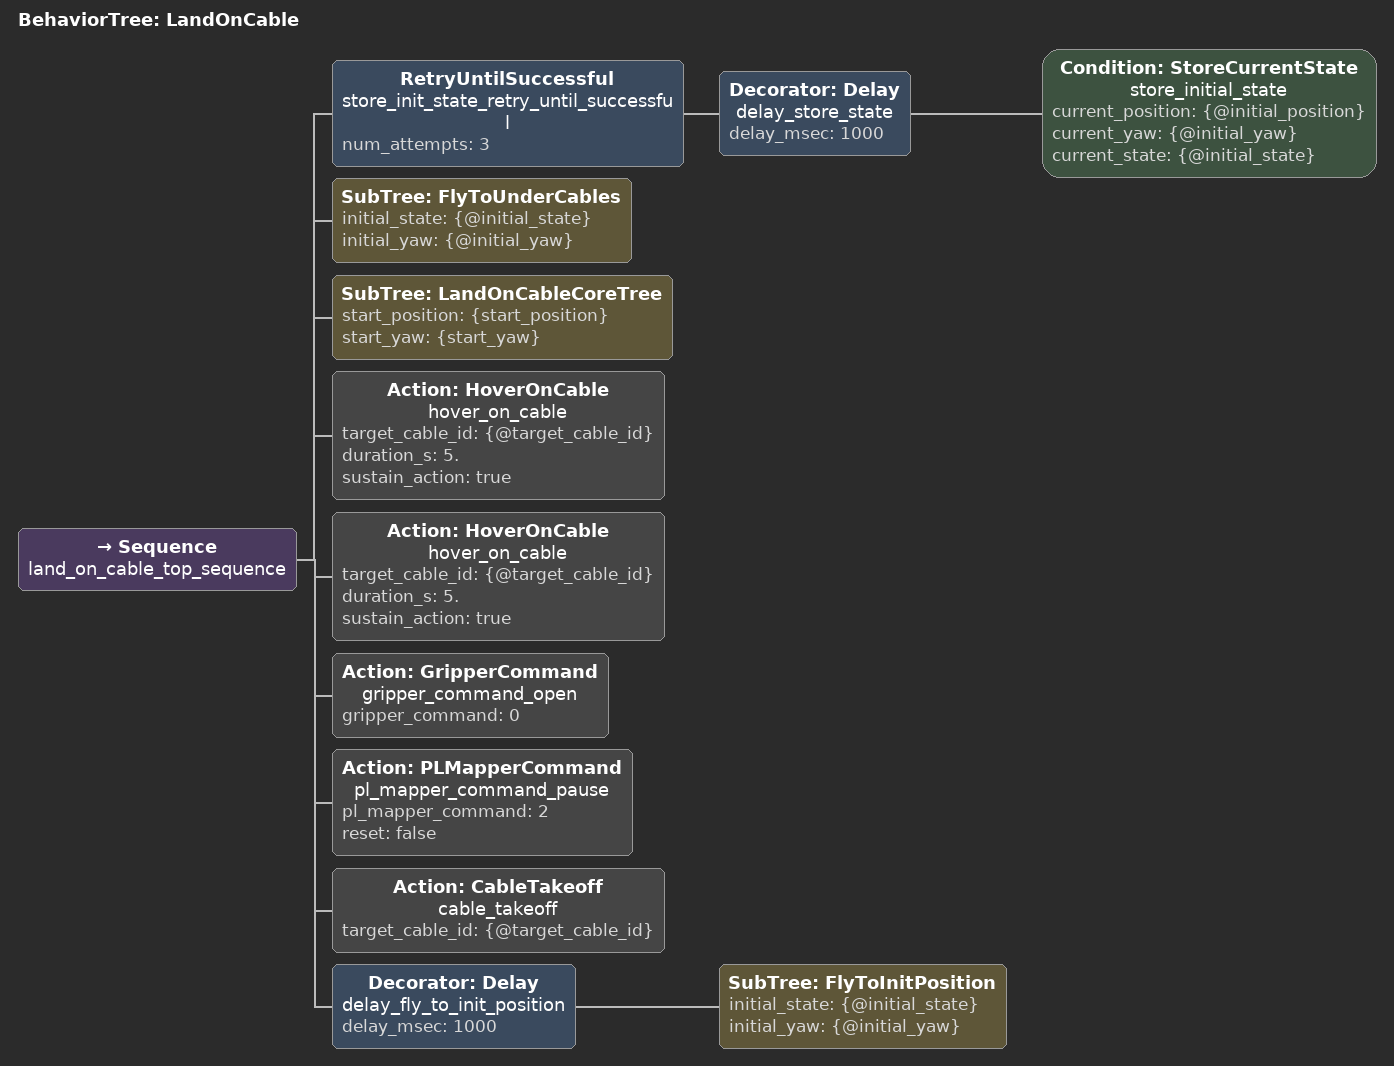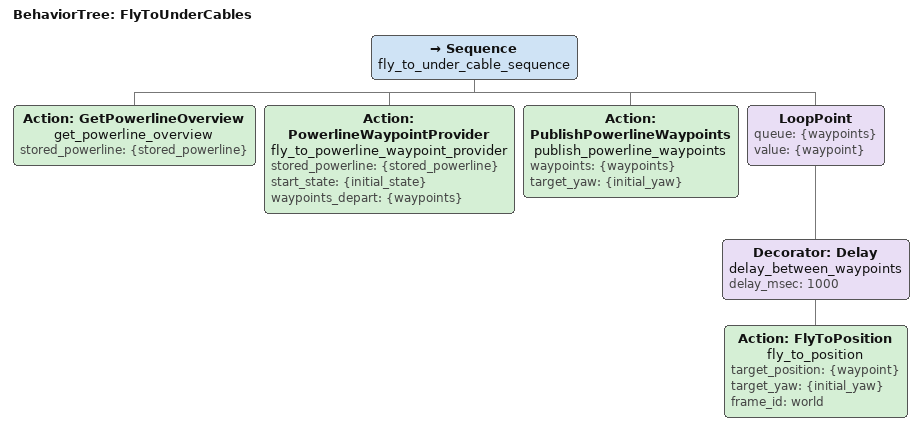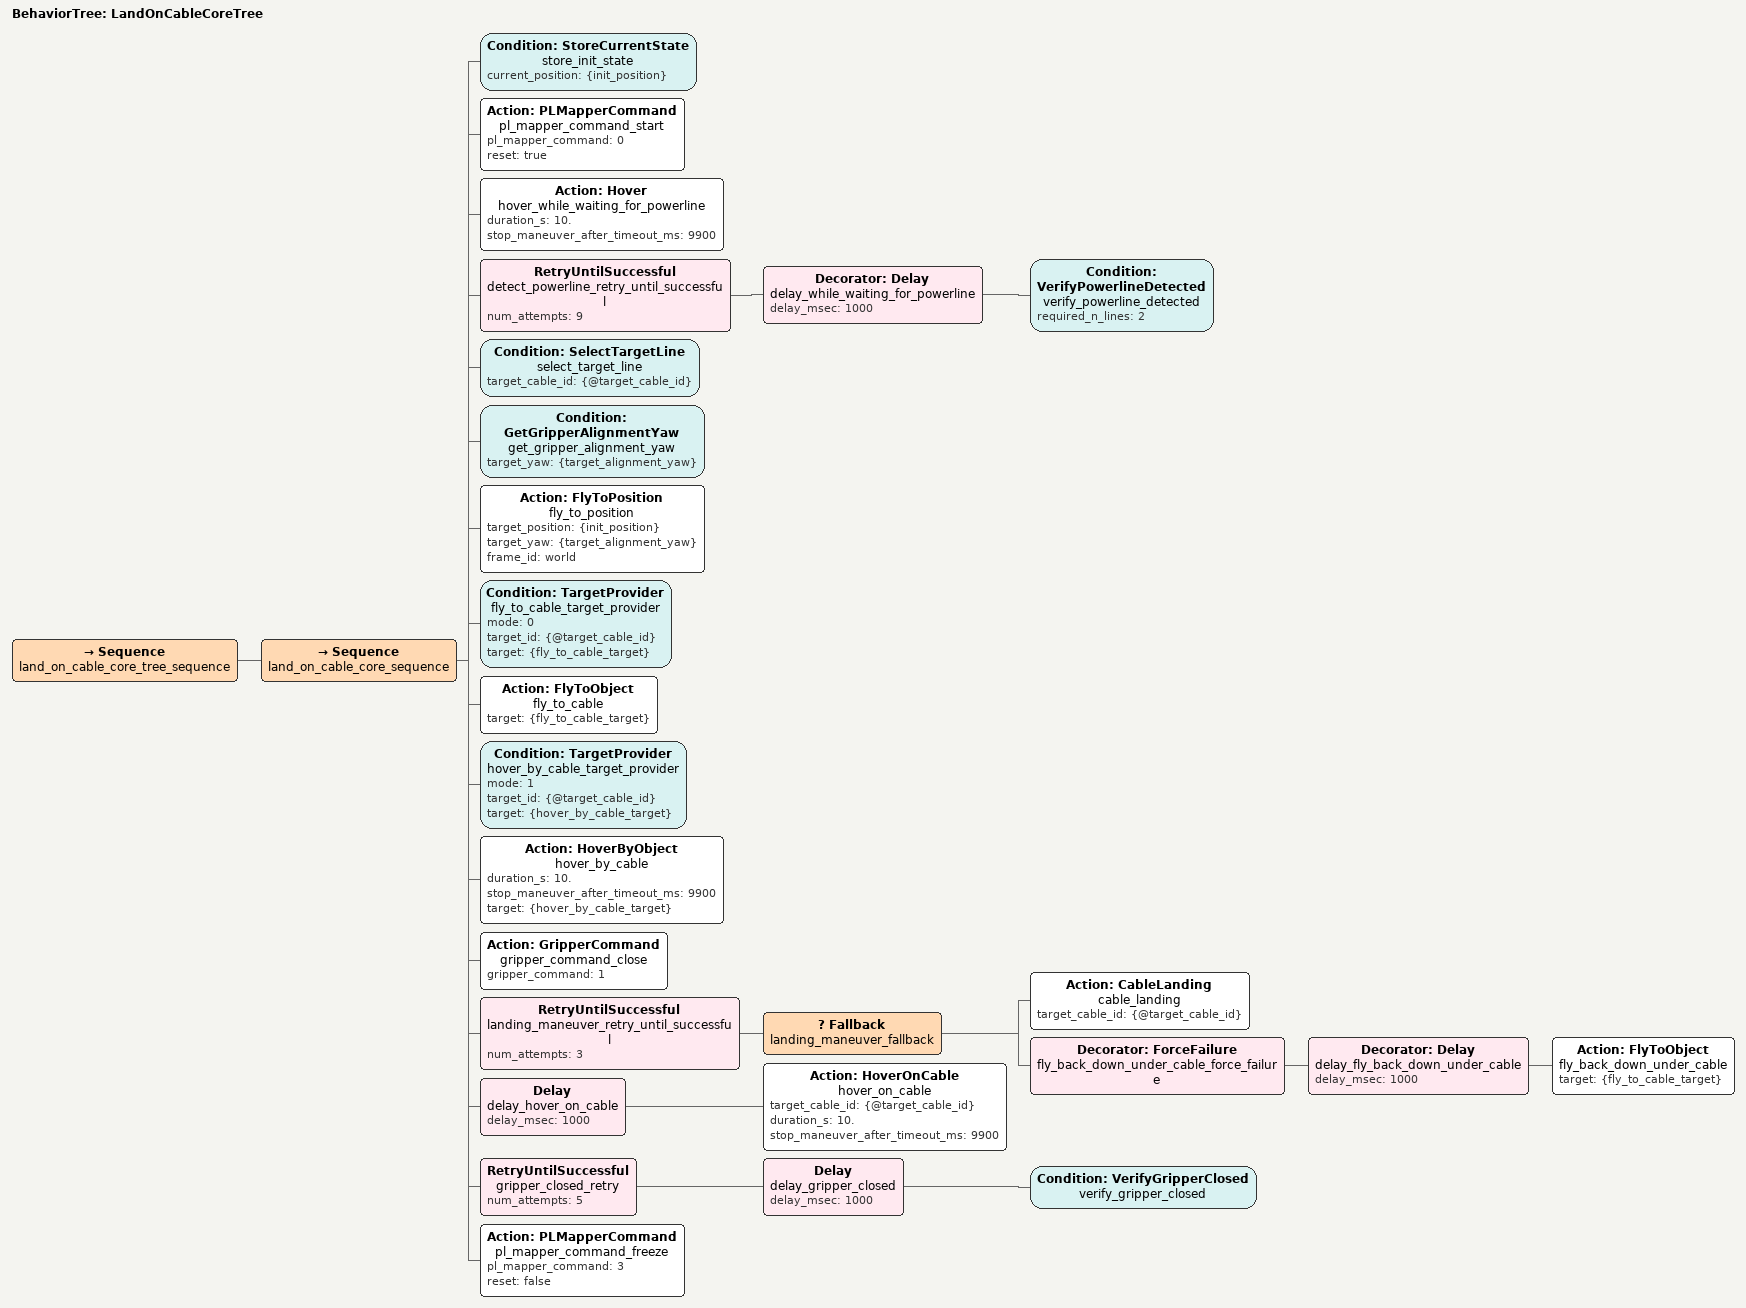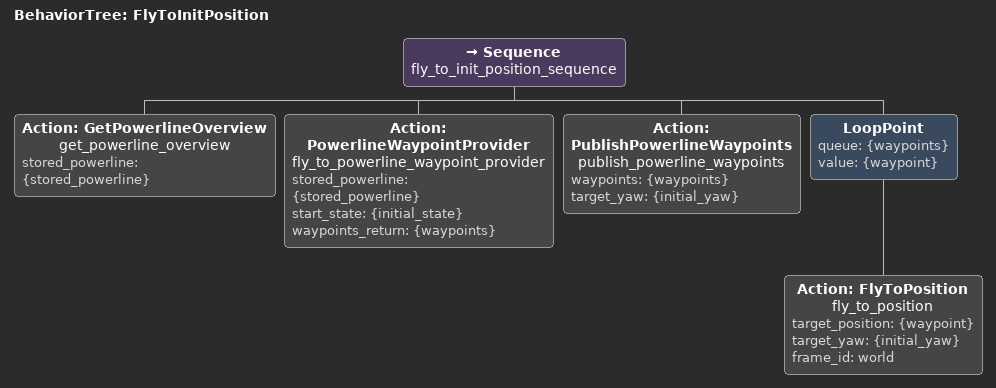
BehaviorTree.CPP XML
<root BTCPP_format="4" main_tree_to_execute="LandOnCable">
     <BehaviorTree ID="LandOnCable">
        <Sequence name="land_on_cable_top_sequence">

            <RetryUntilSuccessful name="store_init_state_retry_until_successful" num_attempts="3">
                <Decorator ID="Delay" name="delay_store_state" delay_msec="1000">
                    <Condition
                        ID="StoreCurrentState"
                        name="store_initial_state"
                        current_position="{@initial_position}"
                        current_yaw="{@initial_yaw}"
                        current_state="{@initial_state}"
                    />
                </Decorator>
            </RetryUntilSuccessful>

            <SubTree
                ID="FlyToUnderCables"
                initial_state="{@initial_state}"
                initial_yaw="{@initial_yaw}"
            />

            <SubTree
                ID="LandOnCableCoreTree"
                start_position="{start_position}"
                start_yaw="{start_yaw}"
            />

		            <Action ID="HoverOnCable" name="hover_on_cable"
                  target_cable_id="{@target_cable_id}"
                  duration_s="5."
                  sustain_action="true"
            />

            <Action ID="HoverOnCable" name="hover_on_cable"
                  target_cable_id="{@target_cable_id}"
                  duration_s="5."
                  sustain_action="true"
            />

            <Action
                  ID="GripperCommand"
                  name="gripper_command_open"
                  gripper_command="0"
            />

            <Action
                ID="PLMapperCommand"
                name="pl_mapper_command_pause"
                pl_mapper_command="2"
                reset="false"
            />

            <Action
               ID="CableTakeoff"
               name="cable_takeoff"
               target_cable_id="{@target_cable_id}"
            />

            <Decorator ID="Delay" name="delay_fly_to_init_position" delay_msec="1000">
                <SubTree
                    ID="FlyToInitPosition"
                    initial_state="{@initial_state}"
                    initial_yaw="{@initial_yaw}"
                />
            </Decorator>

        </Sequence>
     </BehaviorTree>

     <BehaviorTree ID="FlyToUnderCables">
        <Sequence name="fly_to_under_cable_sequence">
            <Action
                ID="GetPowerlineOverview"
                name="get_powerline_overview"
                stored_powerline="{stored_powerline}"
            />

            <Action
                ID="PowerlineWaypointProvider"
                name="fly_to_powerline_waypoint_provider"
                stored_powerline="{stored_powerline}"
                start_state="{initial_state}"
                waypoints_depart="{waypoints}"
            />

            <Action
                ID="PublishPowerlineWaypoints"
                name="publish_powerline_waypoints"
                waypoints="{waypoints}"
                target_yaw="{initial_yaw}"
            />

            <LoopPoint queue="{waypoints}" value="{waypoint}">
                <Decorator ID="Delay" name="delay_between_waypoints" delay_msec="1000">
                    <Action
                        ID="FlyToPosition"
                        name="fly_to_position"
                        target_position="{waypoint}"
                        target_yaw="{initial_yaw}"
                        frame_id="world"
                    />
                </Decorator>
            </LoopPoint>
        </Sequence>
     </BehaviorTree>

     <BehaviorTree ID="LandOnCableCoreTree">
        <Sequence name="land_on_cable_core_tree_sequence">
            <Sequence name="land_on_cable_core_sequence">

                <Condition
                    ID="StoreCurrentState"
                    name="store_init_state"
                    current_position="{init_position}"
                />

                <Action
                    ID="PLMapperCommand"
                    name="pl_mapper_command_start"
                    pl_mapper_command="0"
                    reset="true"
                />
                <Action
                    ID="Hover"
                    name="hover_while_waiting_for_powerline"
                    duration_s="10."
                    stop_maneuver_after_timeout_ms="9900"
                />

                <RetryUntilSuccessful name="detect_powerline_retry_until_successful" num_attempts="9">
                    <Decorator ID="Delay" name="delay_while_waiting_for_powerline" delay_msec="1000">
                        <Condition
                            ID="VerifyPowerlineDetected"
                            name="verify_powerline_detected"
                            required_n_lines="2"
                        />
                    </Decorator>
                </RetryUntilSuccessful>

                <Condition
                    ID="SelectTargetLine"
                    name="select_target_line"
                    target_cable_id="{@target_cable_id}"
                />

                <Condition
                    ID="GetGripperAlignmentYaw"
                    name="get_gripper_alignment_yaw"
                    target_yaw="{target_alignment_yaw}"
                />

                <Action
                    ID="FlyToPosition"
                    name="fly_to_position"
                    target_position="{init_position}"
                    target_yaw="{target_alignment_yaw}"
                    frame_id="world"
                />

                <Condition
                    ID="TargetProvider"
                    name="fly_to_cable_target_provider"
                    mode="0"
                    target_id="{@target_cable_id}"
                    target="{fly_to_cable_target}"
                />
                <Action
                    ID="FlyToObject"
                    name="fly_to_cable"
                    target="{fly_to_cable_target}"
                />

                <Condition
                    ID="TargetProvider"
                    name="hover_by_cable_target_provider"
                    mode="1"
                    target_id="{@target_cable_id}"
                    target="{hover_by_cable_target}"
                />
                <Action
                    ID="HoverByObject"
                    name="hover_by_cable"
                    duration_s="10."
                    stop_maneuver_after_timeout_ms="9900"
                    target="{hover_by_cable_target}"
                />

		<Action
                    ID="GripperCommand"
                    name="gripper_command_close"
                    gripper_command="1"
                />

		<RetryUntilSuccessful name="landing_maneuver_retry_until_successful" num_attempts="3">
                    <Fallback name="landing_maneuver_fallback">
                        <Action
                            ID="CableLanding"
                            name="cable_landing"
                            target_cable_id="{@target_cable_id}"
                        />

                        <Decorator ID="ForceFailure" name="fly_back_down_under_cable_force_failure">
                            <Decorator ID="Delay" name="delay_fly_back_down_under_cable" delay_msec="1000">
                                <Action
                                    ID="FlyToObject"
                                    name="fly_back_down_under_cable"
                                    target="{fly_to_cable_target}"
                                />
                            </Decorator>
                        </Decorator>
                    </Fallback>

                </RetryUntilSuccessful>

		    <Delay name="delay_hover_on_cable" delay_msec="1000">
			<Action ID="HoverOnCable" name="hover_on_cable"
			    target_cable_id="{@target_cable_id}"
			    duration_s="10."
			    stop_maneuver_after_timeout_ms="9900"
			/>
                    </Delay>

                <RetryUntilSuccessful name="gripper_closed_retry" num_attempts="5">
                    <Delay name="delay_gripper_closed" delay_msec="1000">
                        <Condition
                            ID="VerifyGripperClosed"
                            name="verify_gripper_closed"
                        />
                    </Delay>
                </RetryUntilSuccessful>

                <Action
                    ID="PLMapperCommand"
                    name="pl_mapper_command_freeze"
                    pl_mapper_command="3"
                    reset="false"
                />

            </Sequence>
        </Sequence>

</BehaviorTree>

     <BehaviorTree ID="FlyToInitPosition">
        <Sequence name="fly_to_init_position_sequence">
            <Action
                ID="GetPowerlineOverview"
                name="get_powerline_overview"
                stored_powerline="{stored_powerline}"
            />

            <Action
                ID="PowerlineWaypointProvider"
                name="fly_to_powerline_waypoint_provider"
                stored_powerline="{stored_powerline}"
                start_state="{initial_state}"
                waypoints_return="{waypoints}"
            />

            <Action
                ID="PublishPowerlineWaypoints"
                name="publish_powerline_waypoints"
                waypoints="{waypoints}"
                target_yaw="{initial_yaw}"
            />

            <LoopPoint queue="{waypoints}" value="{waypoint}">
                <Action
                    ID="FlyToPosition"
                    name="fly_to_position"
                    target_position="{waypoint}"
                    target_yaw="{initial_yaw}"
                    frame_id="world"
                />
            </LoopPoint>
        </Sequence>
     </BehaviorTree>

 </root>
